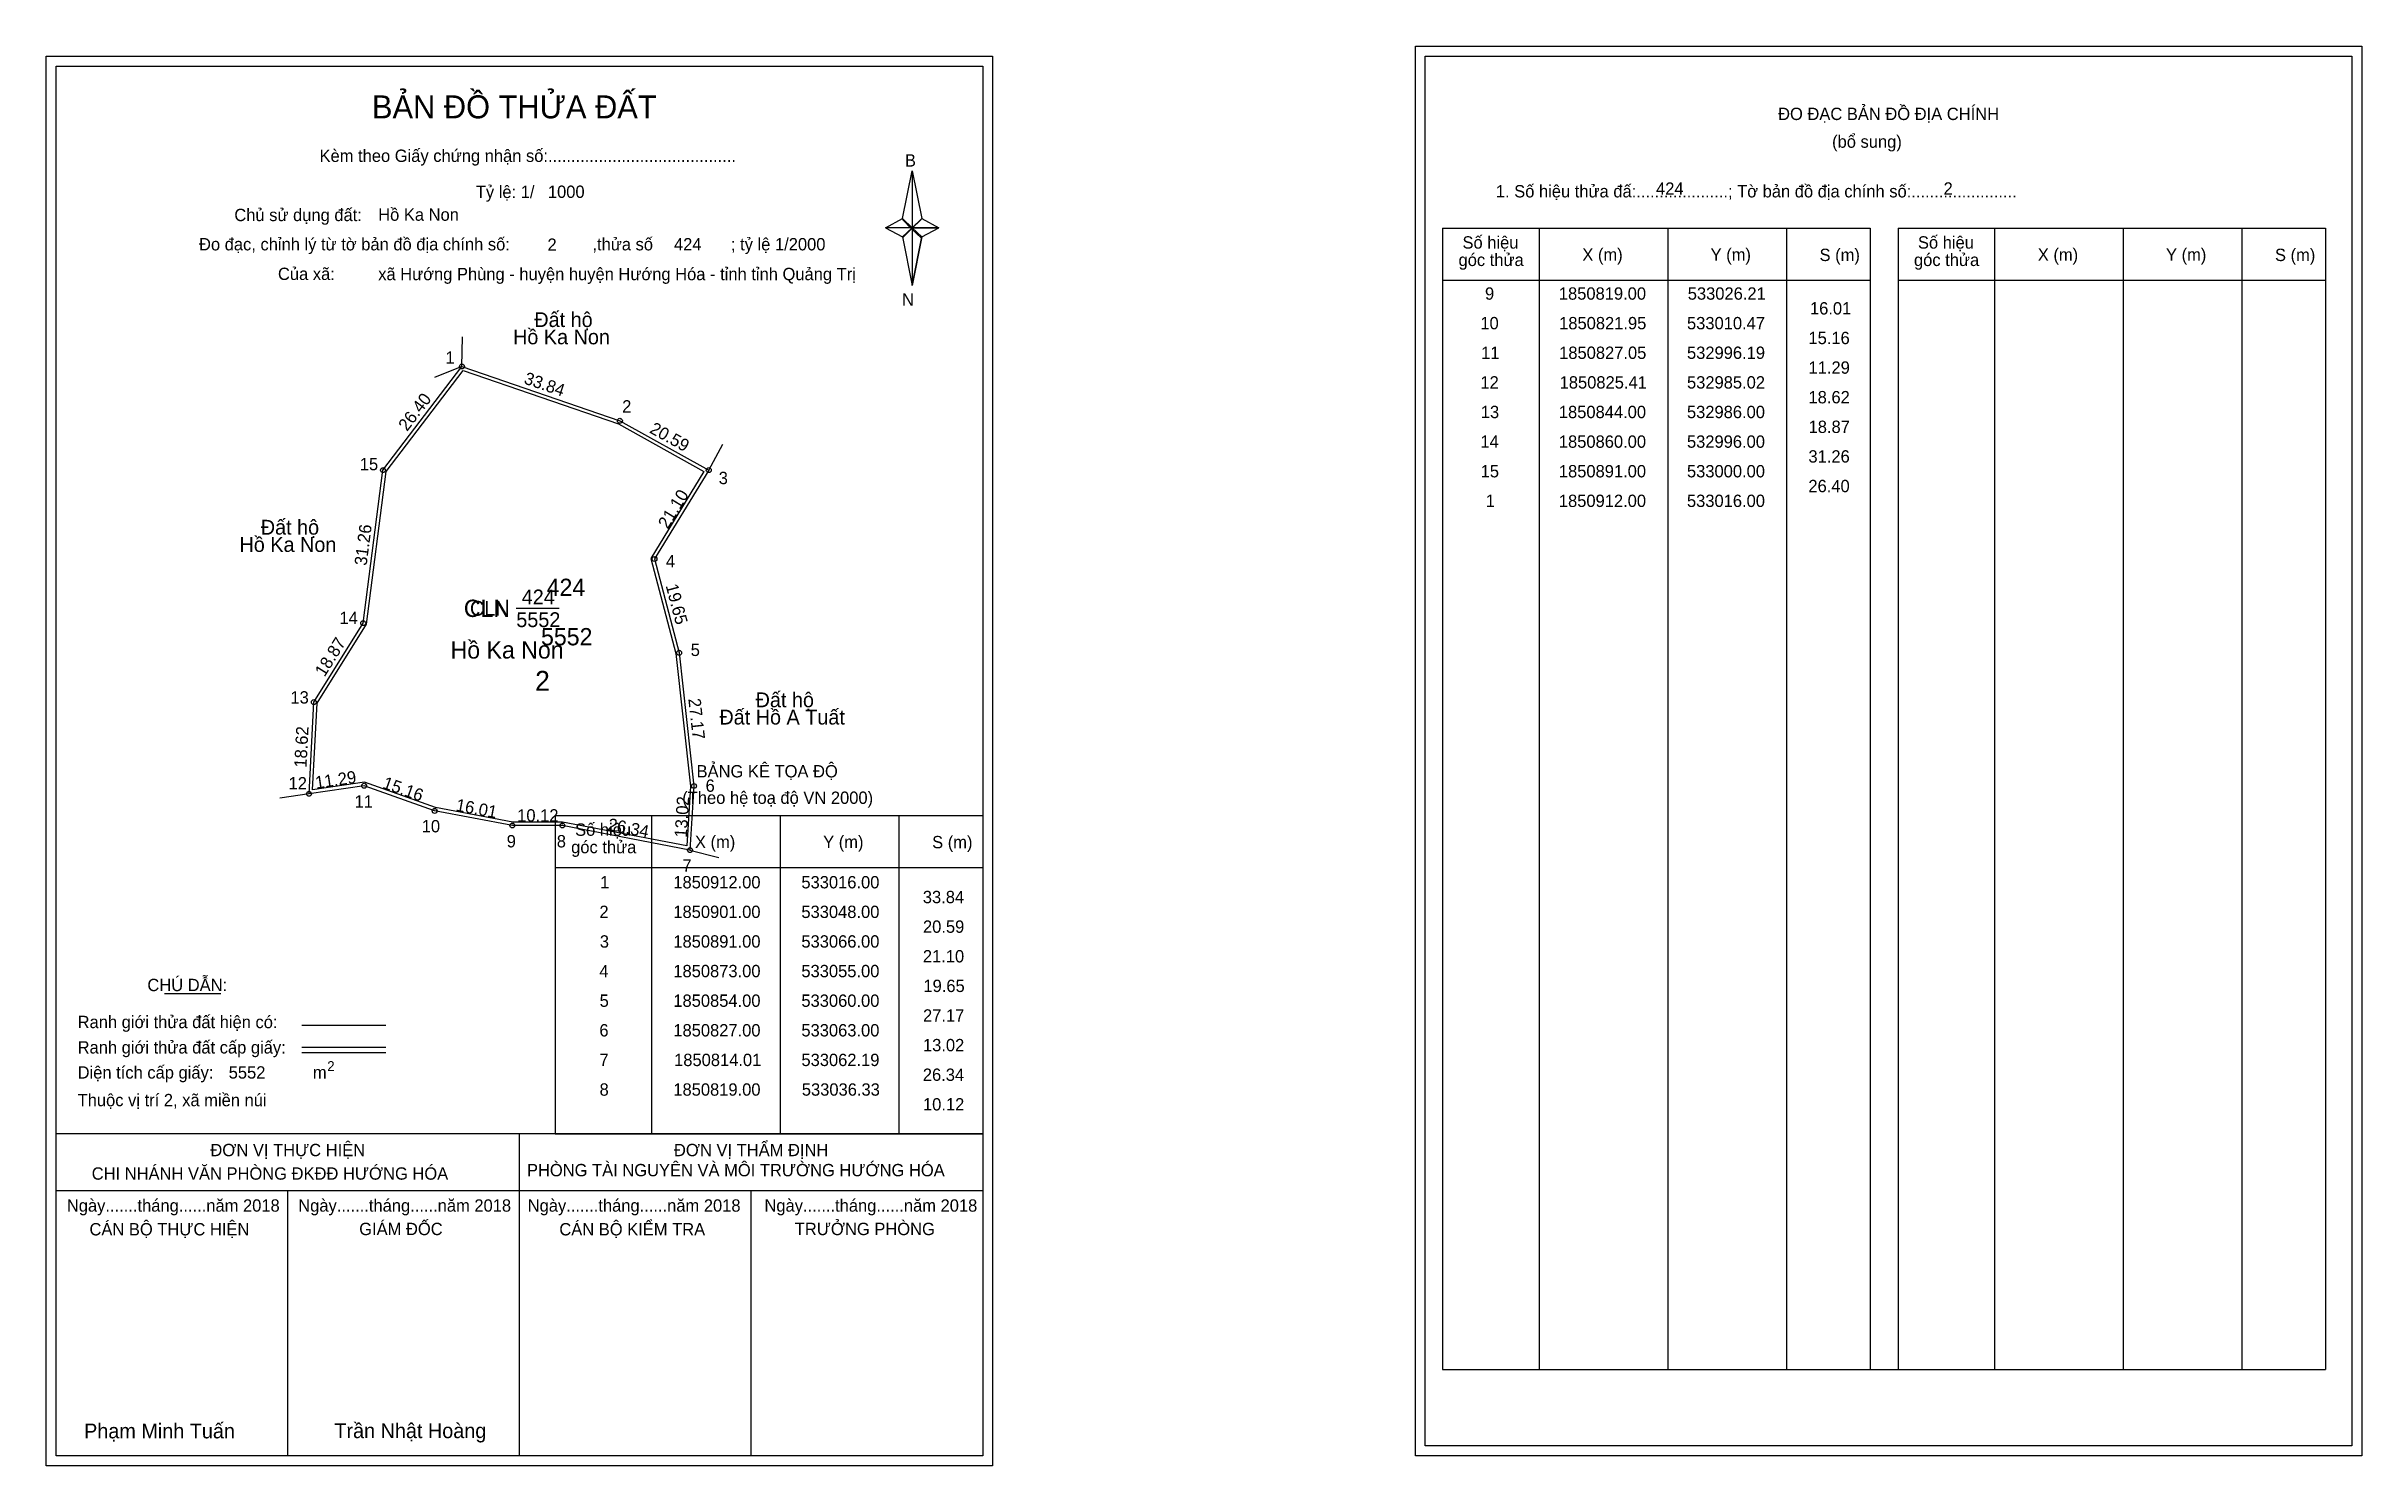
# Model space of a CAD drawing. Extents: x 532932 to 533401, y 1850689 to 1850977.
import ezdxf

# ---------------------------------------------------------------- set-up
doc = ezdxf.new("R2010")
doc.units = 0
for name, color, linetype in [('Level 1', 7, 'Continuous'), ('Level 10', 7, 'Continuous'), ('Level 11', 7, 'Continuous'), ('Level 13', 7, 'Continuous'), ('Level 2', 7, 'Continuous'), ('Level 27', 7, 'Continuous'), ('Level 3', 7, 'Continuous'), ('Level 36', 7, 'Continuous'), ('Level 4', 7, 'Continuous'), ('Level 49', 7, 'Continuous'), ('Level 5', 7, 'Continuous'), ('Level 53', 7, 'Continuous'), ('Level 55', 7, 'Continuous'), ('Level 6', 7, 'Continuous'), ('Level 63', 7, 'Continuous'), ('Level 7', 7, 'Continuous'), ('Level 9', 7, 'Continuous')]:
    doc.layers.add(name, color=color, linetype=linetype)

msp = doc.modelspace()

# ---------------------------------------------------------------- linework, layer by layer
at = {"layer": 'Level 1'}
for p, q in [((532933.81, 1850972.87), (532933.81, 1850972.87)), ((533211.13, 1850974.87), (533211.13, 1850974.87)), ((533105.23, 1850941.99), (533107.2, 1850951.63)), ((533107.2, 1850951.63), (533107.2, 1850940.1)), ((533107.2, 1850951.63), (533109.16, 1850941.99)), ((533101.78, 1850940.1), (533105.23, 1850941.99)), ((533105.23, 1850941.99), (533107.2, 1850940.1)), ((533107.05, 1850939.88), (533105.23, 1850941.77)), ((533107.2, 1850940.1), (533105.23, 1850938.26)), ((533107.05, 1850939.88), (533105.23, 1850938.04)), ((533105.23, 1850938.04), (533107.05, 1850939.88)), ((533105.23, 1850938.26), (533107.2, 1850928.4)), ((533109.02, 1850941.77), (533107.05, 1850939.88)), ((533107.05, 1850939.88), (533109.02, 1850941.77)), ((533109.02, 1850938.04), (533107.05, 1850939.88)), ((533109.16, 1850941.99), (533107.2, 1850940.1)), ((533107.2, 1850940.1), (533107.2, 1850928.4)), ((533107.2, 1850940.1), (533112.61, 1850940.1)), ((533107.2, 1850940.1), (533109.16, 1850938.26)), ((533109.16, 1850938.26), (533107.2, 1850928.4)), ((533109.16, 1850938.26), (533112.61, 1850940.1)), ((533214.66, 1850940.01), (533301.26, 1850940.01)), ((533234.25, 1850708.75), (533234.25, 1850940.01)), ((533260.32, 1850708.75), (533260.32, 1850940.01)), ((533284.3, 1850940.01), (533284.3, 1850708.75)), ((533301.26, 1850940.01), (533301.26, 1850708.75)), ((533306.92, 1850940.01), (533393.52, 1850940.01)), ((533326.51, 1850708.75), (533326.51, 1850940.01)), ((533352.58, 1850708.75), (533352.58, 1850940.01)), ((533376.55, 1850940.01), (533376.55, 1850708.75)), ((533393.52, 1850940.01), (533393.52, 1850708.75)), ((533214.66, 1850929.49), (533301.26, 1850929.49)), ((533306.92, 1850929.49), (533393.52, 1850929.49)), ((533034.9, 1850821.04), (533121.5, 1850821.04)), ((533054.49, 1850756.52), (533054.49, 1850821.04)), ((533080.56, 1850756.52), (533080.56, 1850821.04)), ((533104.53, 1850821.04), (533104.53, 1850756.52)), ((533034.9, 1850810.51), (533121.5, 1850810.51)), ((532955.72, 1850784.93), (532967.13, 1850784.93)), ((532983.59, 1850778.53), (533000.6, 1850778.53)), ((532983.59, 1850774.08), (533000.6, 1850774.08)), ((532983.59, 1850772.99), (533000.6, 1850772.99)), ((533040.63, 1850756.52), (532933.8, 1850756.52)), ((533121.5, 1850756.52), (533016.66, 1850756.52)), ((533027.65, 1850691.29), (533027.65, 1850756.52)), ((533034.9, 1850756.51), (533121.5, 1850756.51)), ((533121.5, 1850744.97), (532933.8, 1850744.97)), ((532980.73, 1850691.29), (532980.73, 1850744.97)), ((533074.58, 1850691.29), (533074.58, 1850744.97)), ((533214.66, 1850708.75), (533393.52, 1850708.75)), ((533121.5, 1850691.29), (533121.5, 1850691.29)), ((533398.83, 1850693.29), (533398.83, 1850693.29))]:
    msp.add_line(p, q, dxfattribs=at)
for points in [[(533105.23, 1850941.99), (533107.2, 1850951.63), (533107.2, 1850940.1)], [(533101.78, 1850940.1), (533105.23, 1850938.26), (533107.2, 1850940.1)], [(533107.2, 1850940.1), (533109.16, 1850941.99), (533112.61, 1850940.1)], [(533107.2, 1850940.1), (533107.2, 1850928.4), (533109.16, 1850938.26)]]:
    msp.add_lwpolyline(points, close=True, dxfattribs=at)
at = {"layer": 'Level 10'}
for p, q in [((533010.47, 1850821.95), (532996.19, 1850827.05)), ((533026.21, 1850819), (533010.47, 1850821.95))]:
    msp.add_line(p, q, dxfattribs=at)
for points in [[(532985.02, 1850825.41), (532986, 1850844), (532996, 1850860), (533000, 1850891), (533016, 1850912), (533048, 1850901), (533066, 1850891), (533055, 1850873), (533060, 1850854), (533063, 1850827), (533062.19, 1850814.01), (533036.33, 1850819), (533026.21, 1850819), (533010.47, 1850821.95), (532996.19, 1850827.05)], [(532985.76, 1850826.23), (532986.69, 1850843.78), (532996.67, 1850859.76), (533000.67, 1850890.72), (533016.25, 1850911.17), (533047.71, 1850900.36), (533065.02, 1850890.74), (533054.25, 1850873.11), (533059.31, 1850853.87), (533062.3, 1850826.98), (533061.54, 1850814.85), (533036.4, 1850819.7), (533026.28, 1850819.7), (533010.65, 1850822.63), (532996.26, 1850827.77)]]:
    msp.add_lwpolyline(points, close=True, dxfattribs=at)
at = {"layer": 'Level 11'}
for centre in [(533016, 1850912), (533048, 1850901), (533000, 1850891), (533066, 1850891), (533055, 1850873), (532996, 1850860), (533060, 1850854), (532986, 1850844), (532985.02, 1850825.41), (532985.02, 1850825.41), (532996.19, 1850827.05), (533063, 1850827), (533010.47, 1850821.95), (533026.21, 1850819), (533036.33, 1850819), (533062.19, 1850814.01)]:
    msp.add_circle(centre, 0.5, dxfattribs=at)
at = {"layer": 'Level 27'}
for p, q in [((533016, 1850912), (533016.09, 1850918)), ((533016, 1850912), (533010.42, 1850909.78)), ((533066, 1850891), (533068.84, 1850896.28)), ((532985.02, 1850825.41), (532979.08, 1850824.54)), ((533062.19, 1850814.01), (533068.01, 1850812.55))]:
    msp.add_line(p, q, dxfattribs=at)
at = {"layer": 'Level 3'}
for p, q in [((533214.66, 1850940.01), (533214.66, 1850708.75)), ((533306.92, 1850940.01), (533306.92, 1850708.75)), ((533034.9, 1850821.04), (533034.9, 1850756.52))]:
    msp.add_line(p, q, dxfattribs=at)
at = {"layer": 'Level 63'}
for points in [[(533209.13, 1850976.87), (533400.83, 1850976.87), (533400.83, 1850691.29), (533209.13, 1850691.29)], [(532931.8, 1850974.87), (533123.5, 1850974.87), (533123.5, 1850689.29), (532931.8, 1850689.29)], [(532933.8, 1850972.87), (533121.5, 1850972.87), (533121.5, 1850691.29), (532933.8, 1850691.29)], [(533211.13, 1850974.87), (533398.83, 1850974.87), (533398.83, 1850693.29), (533211.13, 1850693.29)]]:
    msp.add_lwpolyline(points, close=True, dxfattribs=at)
at = {"layer": 'Level 9'}
msp.add_line((533027.01, 1850863), (533035.7, 1850863), dxfattribs=at)

# ---------------------------------------------------------------- texts
at = {"layer": 'Level 1'}
for s, height, p in [('BẢN ĐỒ THỬA ĐẤT', 4.6657, (532997.77, 1850962.27)), ('ĐO ĐẠC BẢN ĐỒ ĐỊA CHÍNH', 2.5, (533282.61, 1850961.93)), ('(bổ sung)', 2.5, (533293.55, 1850956.31)), ('Kèm theo Giấy chứng nhận số:.........................................', 2.5, (532987.15, 1850953.44)), ('B', 2.5, (533105.74, 1850952.5)), ('1. Số hiệu thửa đấ:....................; Tờ bản đồ địa chính số:.......................', 2.5, (533225.44, 1850946.25)), ('Chủ sử dụng đất:', 2.5, (532969.89, 1850941.45)), ('Đo đạc, chỉnh lý từ tờ bản đồ địa chính số:                  ,thửa số                 ; tỷ lệ 1/2000', 2.5, (532962.74, 1850935.52)), ('Số hiệu', 2.5, (533218.68, 1850935.88)), ('Số hiệu', 2.5, (533310.94, 1850935.88)), ('góc thửa', 2.5, (533217.88, 1850932.35)), ('X (m)', 2.5, (533242.96, 1850933.41)), ('Y (m)', 2.5, (533268.94, 1850933.41)), ('S (m)', 2.5, (533291.01, 1850933.36)), ('góc thửa', 2.5, (533310.14, 1850932.35)), ('X (m)', 2.5, (533335.22, 1850933.41)), ('Y (m)', 2.5, (533361.19, 1850933.41)), ('S (m)', 2.5, (533383.27, 1850933.36)), ('Của xã:', 2.5, (532978.73, 1850929.52)), ('N', 2.5, (533105.14, 1850924.33)), ('BẢNG KÊ TỌA ĐỘ', 2.5, (533063.53, 1850828.74)), ('(Theo hệ toạ độ VN 2000)', 2.5, (533060.63, 1850823.38)), ('Số hiệu', 2.5, (533038.92, 1850816.91)), ('X (m)', 2.5, (533063.2, 1850814.43)), ('Y (m)', 2.5, (533089.17, 1850814.43)), ('S (m)', 2.5, (533111.25, 1850814.38)), ('góc thửa', 2.5, (533038.12, 1850813.38)), ('CHÚ DẪN:', 2.5, (532952.28, 1850785.44)), ('Ranh giới thửa đất hiện có:', 2.5, (532938.15, 1850777.94)), ('Ranh giới thửa đất cấp giấy:', 2.5, (532938.15, 1850772.8)), ('Diện tích cấp giấy:', 2.5, (532938.15, 1850767.72)), ('m', 2.5, (532985.81, 1850767.74)), ('2', 2, (532988.71, 1850769.25)), ('Thuộc vị trí 2, xã miền núi', 2.5, (532938.15, 1850762.12)), ('ĐƠN VỊ THỰC HIỆN', 2.5, (532965.04, 1850752)), ('PHÒNG TÀI NGUYÊN VÀ MÔI TRƯỜNG HƯỚNG HÓA', 2.5, (533029.17, 1850747.93)), ('ĐƠN VỊ THẨM ĐỊNH', 2.5, (533058.94, 1850752)), ('CHI NHÁNH VĂN PHÒNG ĐKĐĐ HƯỚNG HÓA', 2.5, (532941, 1850747.24)), ('Ngày.......tháng......năm 2018', 2.5, (532935.97, 1850740.76)), ('Ngày.......tháng......năm 2018', 2.5, (532982.84, 1850740.76)), ('Ngày.......tháng......năm 2018', 2.5, (533029.32, 1850740.76)), ('Ngày.......tháng......năm 2018', 2.5, (533077.28, 1850740.76)), ('CÁN BỘ THỰC HIỆN', 2.5, (532940.55, 1850735.95)), ('GIÁM ĐỐC', 2.5, (532995.19, 1850736.01)), ('CÁN BỘ KIỂM TRA', 2.5, (533035.73, 1850735.95)), ('TRƯỞNG PHÒNG', 2.5, (533083.42, 1850736.01)), ('Phạm Minh Tuấn', 3, (532939.46, 1850694.83)), ('Trần Nhật Hoàng', 3, (532990.16, 1850694.88))]:
    msp.add_text(s, height=height, dxfattribs=at).set_placement(p)
at = {"layer": 'Level 11'}
msp.add_text('Tỷ lệ: 1/', height=2.5, dxfattribs=at).set_placement((533018.81, 1850946.13))
at = {"layer": 'Level 13'}
for s, p in [('CLN', (533017.62, 1850861.5)), ('424', (533028.11, 1850863.8)), ('5552', (533027.01, 1850859.2))]:
    msp.add_text(s, height=3, dxfattribs=at).set_placement(p)
at = {"layer": 'Level 2'}
msp.add_text('Hồ Ka Non', height=3.5, dxfattribs=at).set_placement((533013.7, 1850852.82))
at = {"layer": 'Level 3'}
msp.add_text('CLN', height=3.5, dxfattribs=at).set_placement((533016.38, 1850861.25))
at = {"layer": 'Level 36'}
for s, p in [('Hồ Ka Non', (533026.35, 1850916.49)), ('Đất hộ', (533030.66, 1850919.99)), ('Hồ Ka Non', (532970.94, 1850874.43)), ('Đất hộ', (532975.25, 1850877.93)), ('Đất hộ', (533075.49, 1850842.96)), ('Đất Hồ A Tuất', (533068.15, 1850839.46))]:
    msp.add_text(s, height=3, dxfattribs=at).set_placement(p)
at = {"layer": 'Level 4'}
msp.add_text('424', height=3.5, dxfattribs=at).set_placement((533033.16, 1850865.5))
at = {"layer": 'Level 49'}
for s, rotation, p in [('33.84', 341.0296, (533028.39, 1850908.59)), ('26.40', 52.6961, (533004.89, 1850898.73)), ('20.59', 330.9454, (533053.83, 1850898.68)), ('21.10', 58.5704, (533057.68, 1850878.93)), ('31.26', 82.6476, (532996.68, 1850871.55)), ('19.65', 284.7436, (533057.25, 1850867.6)), ('18.87', 57.9946, (532988.16, 1850848.97)), ('27.17', 276.3402, (533061.85, 1850844.64)), ('18.62', 86.9824, (532984.5, 1850830.67)), ('11.29', 8.3526, (532986.46, 1850826.43)), ('15.16', 340.3462, (532999.75, 1850826.63)), ('16.01', 349.3847, (533014.63, 1850821.99)), ('10.12', 360, (533027.19, 1850819.8)), ('13.02', 86.4319, (533061.54, 1850816.48)), ('26.34', 349.0783, (533045.39, 1850818.07))]:
    msp.add_text(s, height=2.5, rotation=rotation, dxfattribs=at).set_placement(p)
at = {"layer": 'Level 5'}
msp.add_text('5552', height=3.5, dxfattribs=at).set_placement((533032.02, 1850855.5))
at = {"layer": 'Level 53'}
for s, p in [('9', (533223.24, 1850925.53)), ('1850819.00', (533238.2, 1850925.53)), ('533026.21', (533264.31, 1850925.53)), ('16.01', (533289.07, 1850922.53)), ('10', (533222.3, 1850919.53)), ('1850821.95', (533238.26, 1850919.53)), ('533010.47', (533264.16, 1850919.53)), ('11', (533222.46, 1850913.53)), ('1850827.05', (533238.26, 1850913.53)), ('532996.19', (533264.16, 1850913.53)), ('15.16', (533288.76, 1850916.53)), ('11.29', (533288.78, 1850910.53)), ('12', (533222.31, 1850907.53)), ('1850825.41', (533238.36, 1850907.53)), ('532985.02', (533264.16, 1850907.53)), ('18.62', (533288.77, 1850904.53)), ('13', (533222.39, 1850901.53)), ('1850844.00', (533238.2, 1850901.53)), ('532986.00', (533264.15, 1850901.53)), ('18.87', (533288.79, 1850898.53)), ('14', (533222.3, 1850895.53)), ('1850860.00', (533238.2, 1850895.53)), ('532996.00', (533264.15, 1850895.53)), ('15', (533222.36, 1850889.53)), ('1850891.00', (533238.2, 1850889.53)), ('533000.00', (533264.15, 1850889.53)), ('31.26', (533288.76, 1850892.53)), ('26.40', (533288.75, 1850886.53)), ('1', (533223.38, 1850883.53)), ('1850912.00', (533238.2, 1850883.53)), ('533016.00', (533264.15, 1850883.53)), ('1', (533044, 1850806.26)), ('1850912.00', (533058.82, 1850806.26)), ('533016.00', (533084.76, 1850806.26)), ('2', (533043.85, 1850800.26)), ('1850901.00', (533058.82, 1850800.26)), ('533048.00', (533084.76, 1850800.26)), ('33.84', (533109.36, 1850803.26)), ('20.59', (533109.39, 1850797.26)), ('3', (533043.93, 1850794.26)), ('1850891.00', (533058.82, 1850794.26)), ('533066.00', (533084.76, 1850794.26)), ('21.10', (533109.37, 1850791.26)), ('4', (533043.84, 1850788.26)), ('1850873.00', (533058.82, 1850788.26)), ('533055.00', (533084.76, 1850788.26)), ('5', (533043.89, 1850782.26)), ('1850854.00', (533058.82, 1850782.26)), ('533060.00', (533084.76, 1850782.26)), ('19.65', (533109.48, 1850785.26)), ('6', (533043.84, 1850776.26)), ('1850827.00', (533058.82, 1850776.26)), ('533063.00', (533084.76, 1850776.26)), ('27.17', (533109.4, 1850779.26)), ('13.02', (533109.39, 1850773.26)), ('7', (533043.85, 1850770.26)), ('1850814.01', (533058.98, 1850770.26)), ('533062.19', (533084.77, 1850770.26)), ('26.34', (533109.36, 1850767.26)), ('8', (533043.88, 1850764.26)), ('1850819.00', (533058.82, 1850764.26)), ('533036.33', (533084.85, 1850764.26)), ('10.12', (533109.39, 1850761.26))]:
    msp.add_text(s, height=2.5, dxfattribs=at).set_placement(p)
at = {"layer": 'Level 55'}
for s, height, p in [('1', 0.4, (533015.89, 1850912)), ('0', 0.11, (533015.96, 1850911.89)), ('0', 0.11, (533015.96, 1850911.89)), ('0', 0.11, (533015.96, 1850911.89)), ('2', 0.4, (533047.86, 1850901)), ('0', 0.11, (533047.96, 1850900.89)), ('0', 0.11, (533047.96, 1850900.89)), ('15', 0.4, (532999.72, 1850891)), ('3', 0.4, (533065.88, 1850891)), ('0', 0.11, (532999.96, 1850890.89)), ('421', 0.11, (533065.89, 1850890.89)), ('421', 0.11, (533065.89, 1850890.89)), ('0', 0.11, (533065.96, 1850890.89)), ('0', 0.11, (533065.96, 1850890.89)), ('4', 0.4, (533054.86, 1850873)), ('421', 0.11, (533054.89, 1850872.89)), ('421', 0.11, (533054.89, 1850872.89)), ('14', 0.4, (532995.71, 1850860)), ('0', 0.11, (532995.96, 1850859.89)), ('5', 0.4, (533059.87, 1850854)), ('421', 0.11, (533059.89, 1850853.89)), ('421', 0.11, (533059.89, 1850853.89)), ('13', 0.4, (532985.73, 1850844)), ('0', 0.11, (532985.96, 1850843.89)), ('12', 0.4, (532984.74, 1850825.41)), ('11', 0.4, (532995.93, 1850827.05)), ('0', 0.11, (532996.15, 1850826.94)), ('6', 0.4, (533062.86, 1850827)), ('421', 0.11, (533062.89, 1850826.89)), ('421', 0.11, (533062.89, 1850826.89)), ('0', 0.11, (532984.98, 1850825.3)), ('0', 0.11, (532984.98, 1850825.3)), ('10', 0.4, (533010.19, 1850821.95)), ('0', 0.11, (533010.43, 1850821.84)), ('9', 0.4, (533026.07, 1850819)), ('0', 0.11, (533026.17, 1850818.89)), ('8', 0.4, (533036.2, 1850819)), ('0', 0.11, (533036.29, 1850818.89)), ('7', 0.4, (533062.06, 1850814.01)), ('421', 0.11, (533062.08, 1850813.9)), ('421', 0.11, (533062.08, 1850813.9)), ('0', 0.11, (533062.15, 1850813.9))]:
    msp.add_text(s, height=height, dxfattribs=at).set_placement(p)
at = {"layer": 'Level 6'}
for s, p in [('1000', (533033.41, 1850946.15)), ('424', (533257.89, 1850946.79)), ('2', (533316.13, 1850946.81)), ('Hồ Ka Non', (532999.03, 1850941.52)), ('2', (533033.33, 1850935.43)), ('424', (533058.95, 1850935.51)), ('xã Hướng Phùng - huyện huyện Hướng Hóa - tỉnh tỉnh Quảng Trị', (532999.04, 1850929.48)), ('5552', (532968.75, 1850767.72))]:
    msp.add_text(s, height=2.5, dxfattribs=at).set_placement(p)
at = {"layer": 'Level 7'}
msp.add_text('2', height=4, dxfattribs=at).set_placement((533030.83, 1850846.32))
at = {"layer": 'Level 9'}
for s, p in [('1', (533012.67, 1850912.57)), ('2', (533048.46, 1850902.67)), ('15', (532995.31, 1850890.97)), ('3', (533068.01, 1850888.16)), ('4', (533057.31, 1850871.29)), ('14', (532991.2, 1850859.83)), ('5', (533062.34, 1850853.34)), ('13', (532981.26, 1850843.71)), ('12', (532980.88, 1850826.31)), ('6', (533065.35, 1850825.83)), ('11', (532994.25, 1850822.62)), ('10', (533007.85, 1850817.61)), ('9', (533025.07, 1850814.56)), ('8', (533035.21, 1850814.56)), ('7', (533060.66, 1850809.64))]:
    msp.add_text(s, height=2.5, dxfattribs=at).set_placement(p)

doc.saveas('drawing.dxf')
